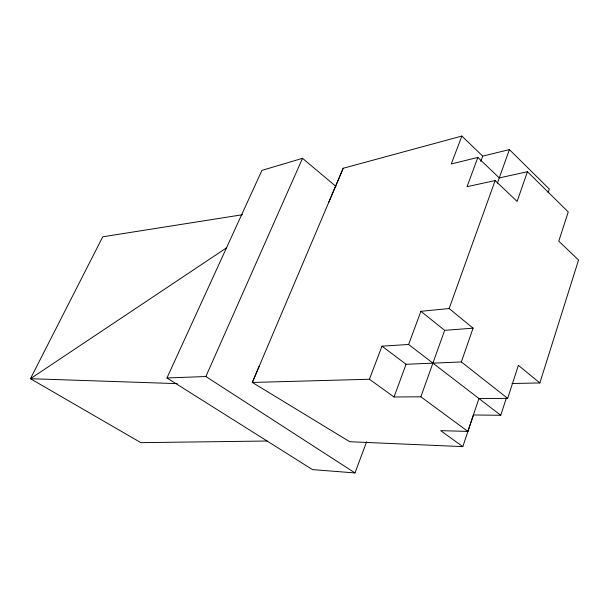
<?xml version="1.0" encoding="UTF-8"?>
<svg xmlns="http://www.w3.org/2000/svg" width="609" height="609" viewBox="0 0 609 609"><rect width="100%" height="100%" fill="white"/><g stroke="black" fill="none" stroke-linecap="round" stroke-linejoin="round"><path stroke-width="0.91" d="M512.009 383.503L539.856 382.954L578.55 260.013L558.765 241.156L568.266 211.932L527.44 171.708L499.251 177.927L477.859 157.427L451.261 163.966L461.873 136.058L482.724 156.14L509.398 149.586L549.295 189.041L548.092 192.634M506.49 397.631L500.743 415.277L473.444 414.973L462.81 446.625L440.672 430.654L467.872 431.416L478.925 398.507L507.655 398.362L518.388 365.347L539.856 382.954M381.995 346.171L406.066 364.281L461.348 361.936L473.071 328.175L449.137 308.542L420.903 311.306L408.624 344.481L381.995 346.171L369.412 379.247L252.324 382.46L259.107 366.428M527.44 171.708L517.102 201.457L495.155 180.546L467.019 186.704L477.859 157.427M369.412 379.247L394.015 396.999L420.849 396.802L444.661 330.329L473.071 328.175M497.355 183.202L509.398 149.586M449.137 308.542L495.155 180.546M394.015 396.999L406.066 364.281M480.752 161.499L482.724 156.14M335.902 186.407L302.513 158.325L261.946 170.368L166.95 377.968L312.455 469.592L354.994 472.942L366.618 441.731M461.873 136.058L343.21 168.259L252.324 382.46L349.741 441.715L462.81 446.625M328.753 202.287L343.21 168.259M166.95 377.968L205.865 376.522L302.513 158.325M226.525 247.848L30.45 378.707L140.869 442.659L267.26 441.015M242.519 214.711L102.754 236.794L30.45 378.707L177.28 383.64M205.865 376.522L354.994 472.942M420.849 396.802L467.872 431.416M408.624 344.481L500.743 415.277M461.348 361.936L507.655 398.362M420.903 311.306L444.661 330.329"/></g></svg>
